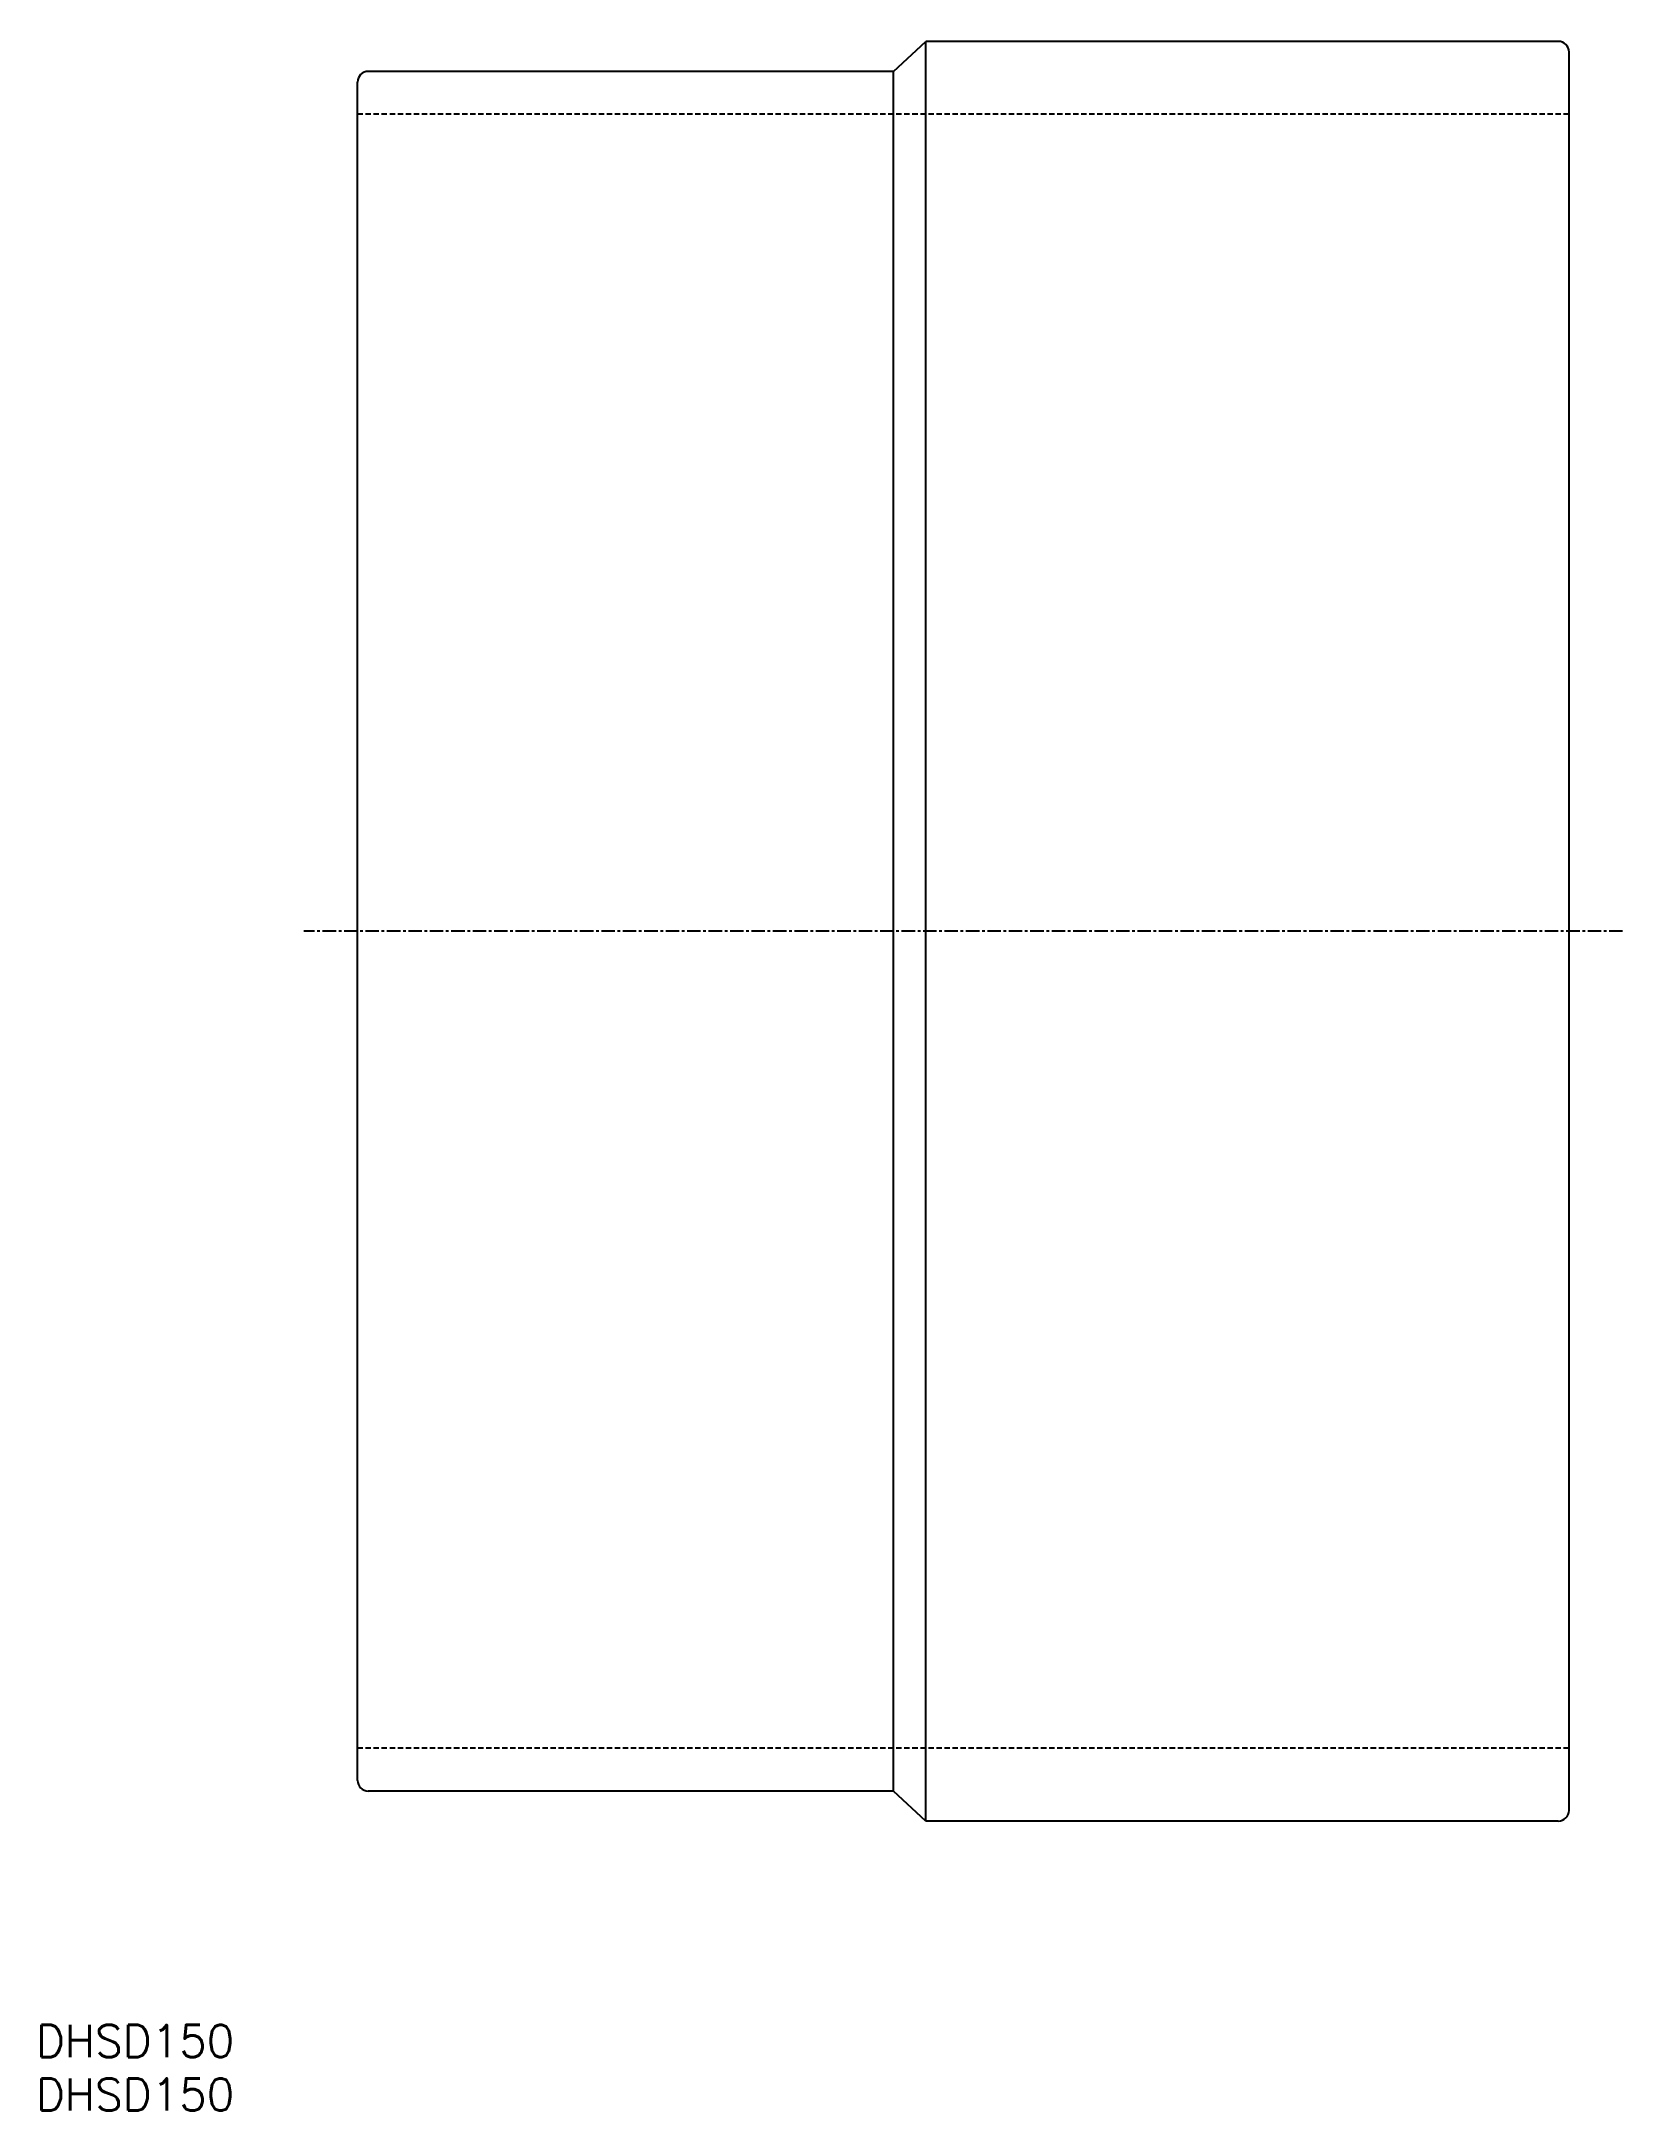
# Model space of a CAD drawing. Extents: x 1 to 148, y 0 to 193.
import ezdxf

# ---------------------------------------------------------------- set-up
doc = ezdxf.new("R2010")
doc.units = 0
doc.linetypes.add('CENTER', pattern=[2, 1.25, -0.25, 0.25, -0.25])
doc.linetypes.add('DASHED', pattern=[0.75, 0.5, -0.25])
doc.layers.get('0').update_dxf_attribs({"linetype": 'CONTINUOUS'})
doc.layers.add('CENTER', color=1, linetype='CENTER')
doc.styles.get("Standard").update_dxf_attribs({"font": 'txt.shx'})

# ---------------------------------------------------------------- blocks, each defined once
blk = doc.blocks.new('*U5')
at = {"color": 7, "linetype": 'CONTINUOUS'}
blk.add_text('DHSD150', height=3, dxfattribs=at).set_placement((0, 0))
blk = doc.blocks.new('*U6')
at = {"color": 7, "linetype": 'CONTINUOUS'}
blk.add_text('DHSD150', height=3, dxfattribs=at).set_placement((0, 5))

msp = doc.modelspace()

# ---------------------------------------------------------------- linework, layer by layer
at = {"color": 7, "linetype": 'CONTINUOUS'}
for p, q in [((80, 190.2), (83, 193)), ((142, 193), (83, 193)), ((83, 27), (83, 193)), ((143, 28), (143, 192)), ((30, 30.8), (30, 189.2)), ((80, 190.2), (31, 190.2)), ((80, 29.8), (80, 190.2)), ((80, 29.8), (31, 29.8)), ((83, 27), (80, 29.8)), ((142, 27), (83, 27))]:
    msp.add_line(p, q, dxfattribs=at)
at = {"color": 3, "linetype": 'DASHED'}
for p, q in [((143, 186.2), (30, 186.2)), ((143, 33.8), (30, 33.8))]:
    msp.add_line(p, q, dxfattribs=at)
at = {"color": 7, "linetype": 'CONTINUOUS'}
for centre, start, end in [((142, 192), 0, 90), ((31, 189.2), 90, 180), ((31, 30.8), 180, 270), ((142, 28), 270, 0)]:
    msp.add_arc(centre, 1, start, end, dxfattribs=at)
at = {"layer": 'CENTER', "color": 1, "linetype": 'CENTER'}
msp.add_line((148, 110), (25, 110), dxfattribs=at)

# ---------------------------------------------------------------- block references
at = {"color": 7, "linetype": 'CONTINUOUS'}
for name in ['*U6', '*U5']:
    msp.add_blockref(name, (0, 0), dxfattribs=at)

doc.saveas('drawing.dxf')
